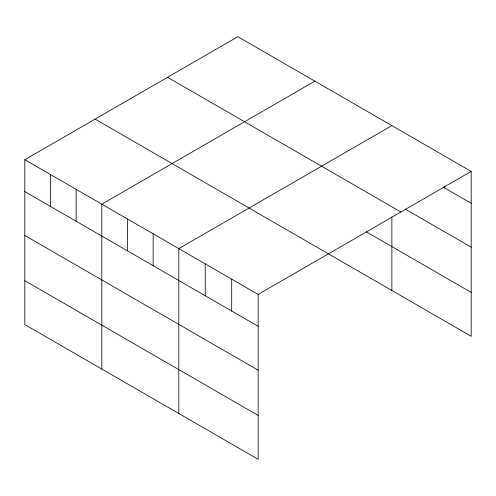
<?xml version="1.0" encoding="UTF-8"?>
<svg xmlns="http://www.w3.org/2000/svg" width="496" height="496" viewBox="0 0 496 496"><rect width="100%" height="100%" fill="white"/><g stroke="black" fill="none" stroke-linecap="round" stroke-linejoin="round"><path stroke-width="0.74" d="M24.8 159.712L258.137 294.426L258.137 459.302L24.8 324.582L24.8 159.712L237.863 36.698L471.2 171.418L471.2 336.288L95.108 119.114M314.861 81.158L101.804 204.166L101.804 369.036M391.865 125.612L178.802 248.62L178.802 413.497M258.137 294.426L471.2 171.418M443.43 187.265L471.2 203.292M405.089 209.014L471.2 247.182M167.549 77.295L400.892 212.009M366.197 231.781L471.2 292.404M24.8 191.586L258.137 326.306M24.8 235.476L258.137 370.19M24.8 280.693L258.137 415.412M444.757 186.508L444.757 188.027M391.865 217.205L391.865 290.489M231.694 279.161L231.694 311.035M205.251 263.891L205.251 295.765M153.14 233.802L153.14 265.682M127.472 218.984L127.472 250.858M76.136 189.348L76.136 221.222M50.468 174.53L50.468 206.404"/></g></svg>
